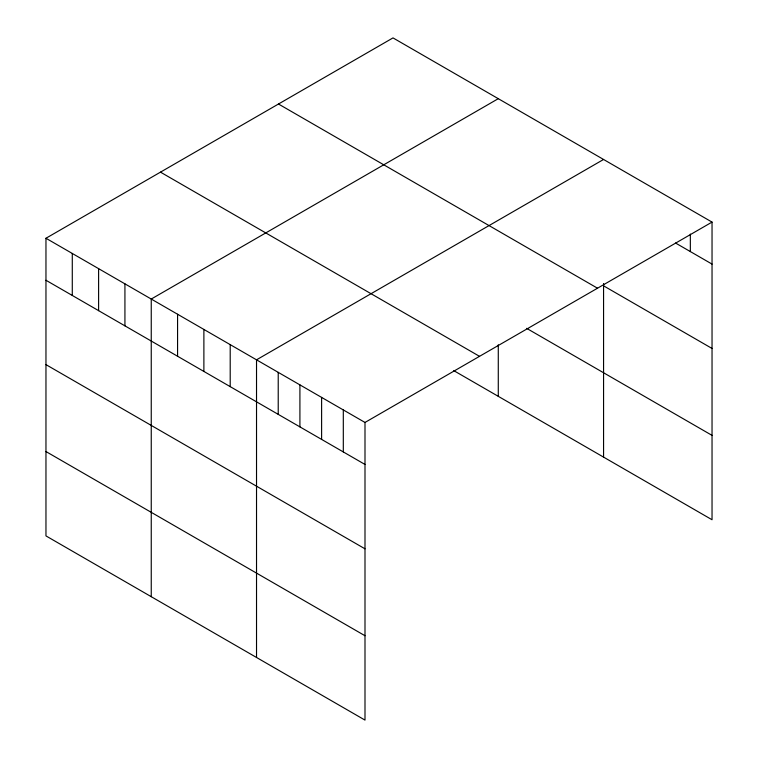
<?xml version="1.0" encoding="UTF-8"?>
<svg xmlns="http://www.w3.org/2000/svg" width="758" height="758" viewBox="0 0 758 758"><rect width="100%" height="100%" fill="white"/><g stroke="black" fill="none" stroke-linecap="round" stroke-linejoin="round"><path stroke-width="1.14" d="M45.963 238.258L364.996 422.452L364.996 720.1L45.963 535.906L45.963 238.258L393.004 37.9L712.037 222.094L712.037 519.742L453.739 370.615M498.281 98.682L151.249 299.04L151.249 596.688M603.567 159.464L256.526 359.823L256.526 657.47M364.996 422.452L712.037 222.094M675.549 243.034L712.037 264.097M603.567 285.832L712.037 348.462M278.48 104.017L597.512 288.211M526.63 328.337L712.037 435.376M160.488 172.142L479.52 356.336M45.963 280.261L364.996 464.455M45.963 364.626L364.996 548.82M45.963 451.55L364.996 635.735M690.339 234.07L690.339 251.571M603.567 283.492L603.567 457.112M498.281 344.776L498.281 396.33M343.308 409.926L343.308 451.929M321.61 397.4L321.61 439.413M299.912 384.875L299.912 426.887M278.224 372.349L278.224 414.361M230.205 344.634L230.205 386.637M203.883 329.436L203.883 371.439M177.571 314.238L177.571 356.241M124.928 283.843L124.928 325.855M98.606 268.654L98.606 310.657M72.285 253.456L72.285 295.459"/></g></svg>
